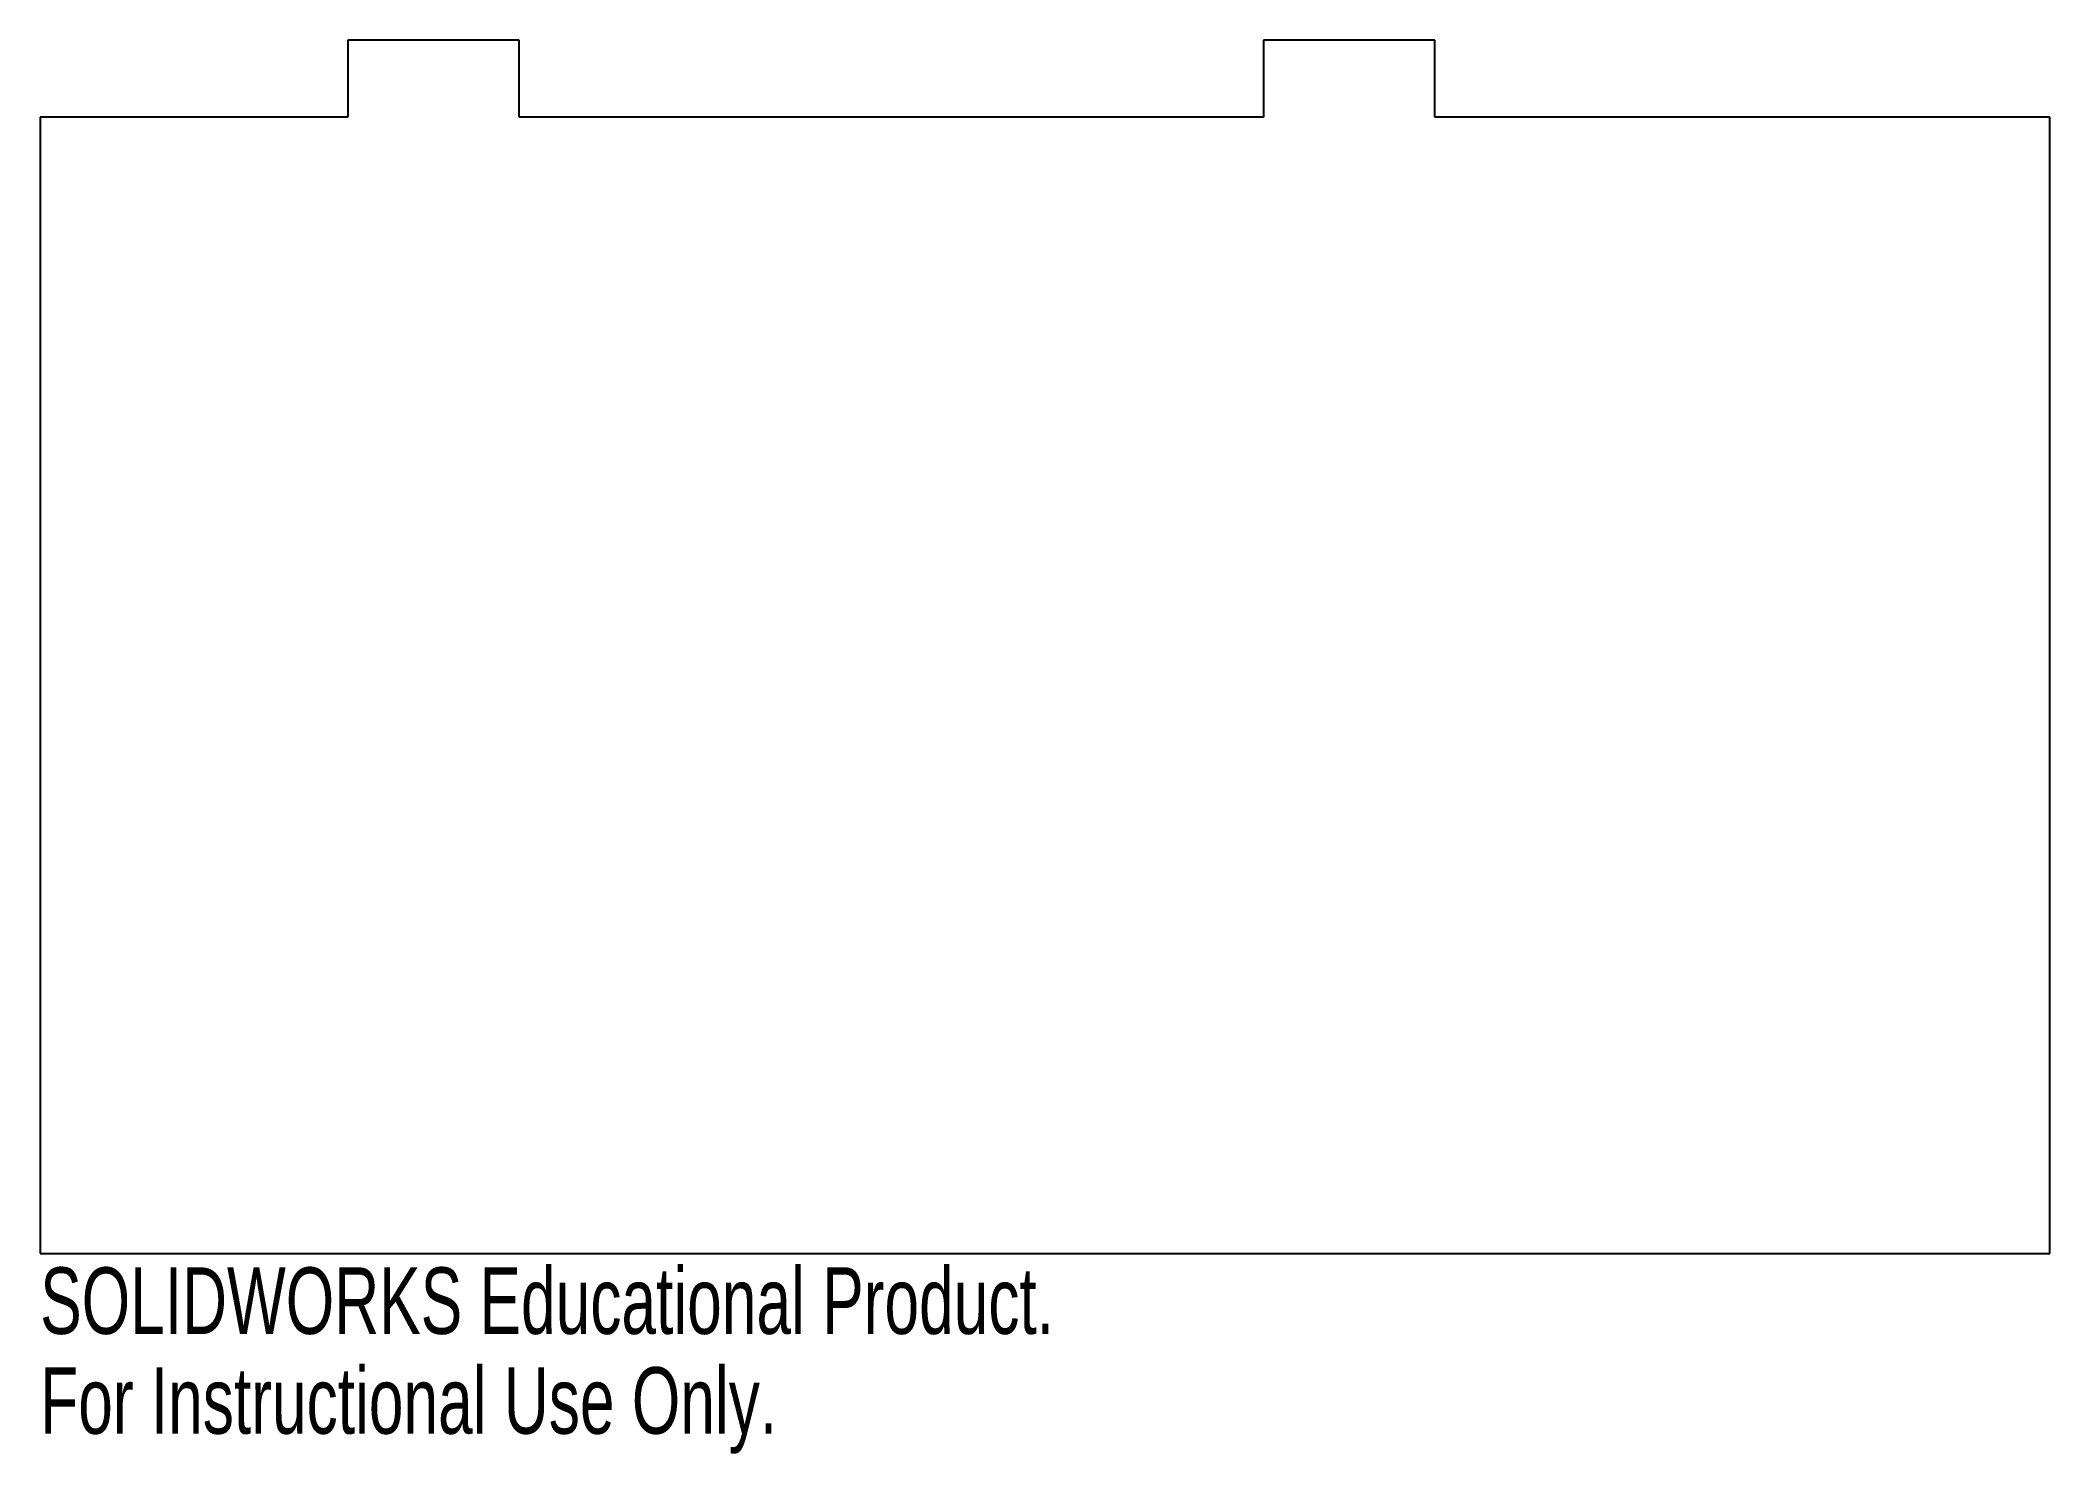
# Model space of a CAD drawing. Header units: inches. Extents: x -2.88 to 2.88, y -2.2 to 1.84.
import ezdxf

# ---------------------------------------------------------------- set-up
doc = ezdxf.new("R2010")
doc.units = ezdxf.units.IN
doc.header["$MEASUREMENT"] = 0
doc.styles.add('SLDTEXTSTYLE0', font='TXT', dxfattribs={"width": 0.7})

msp = doc.modelspace()

# ---------------------------------------------------------------- linework, layer by layer
at = {"color": 7, "linetype": 'Continuous', "lineweight": 25}
for p, q in [((-1.505, 1.845), (-1.995, 1.845)), ((-1.995, 1.845), (-1.995, 1.625)), ((-1.505, 1.625), (-1.505, 1.845)), ((1.115, 1.845), (0.625, 1.845)), ((0.625, 1.845), (0.625, 1.625)), ((1.115, 1.625), (1.115, 1.845)), ((-1.995, 1.625), (-2.875, 1.625)), ((-2.875, 1.625), (-2.875, -1.625)), ((0.625, 1.625), (-1.505, 1.625)), ((2.875, 1.625), (1.115, 1.625)), ((2.875, -1.625), (2.875, 1.625)), ((-2.875, -1.625), (2.875, -1.625))]:
    msp.add_line(p, q, dxfattribs=at)

# ---------------------------------------------------------------- texts
at = {"color": 7, "linetype": 'Continuous', "char_height": 0.1903, "attachment_point": 1, "style": 'SLDTEXTSTYLE0'}
for s, insert in [('SOLIDWORKS Educational Product.', (-2.875, -1.6651)), ('For Instructional Use Only.', (-2.875, -1.9506))]:
    msp.add_mtext(s, dxfattribs=dict(at, insert=insert))

doc.saveas('drawing.dxf')
